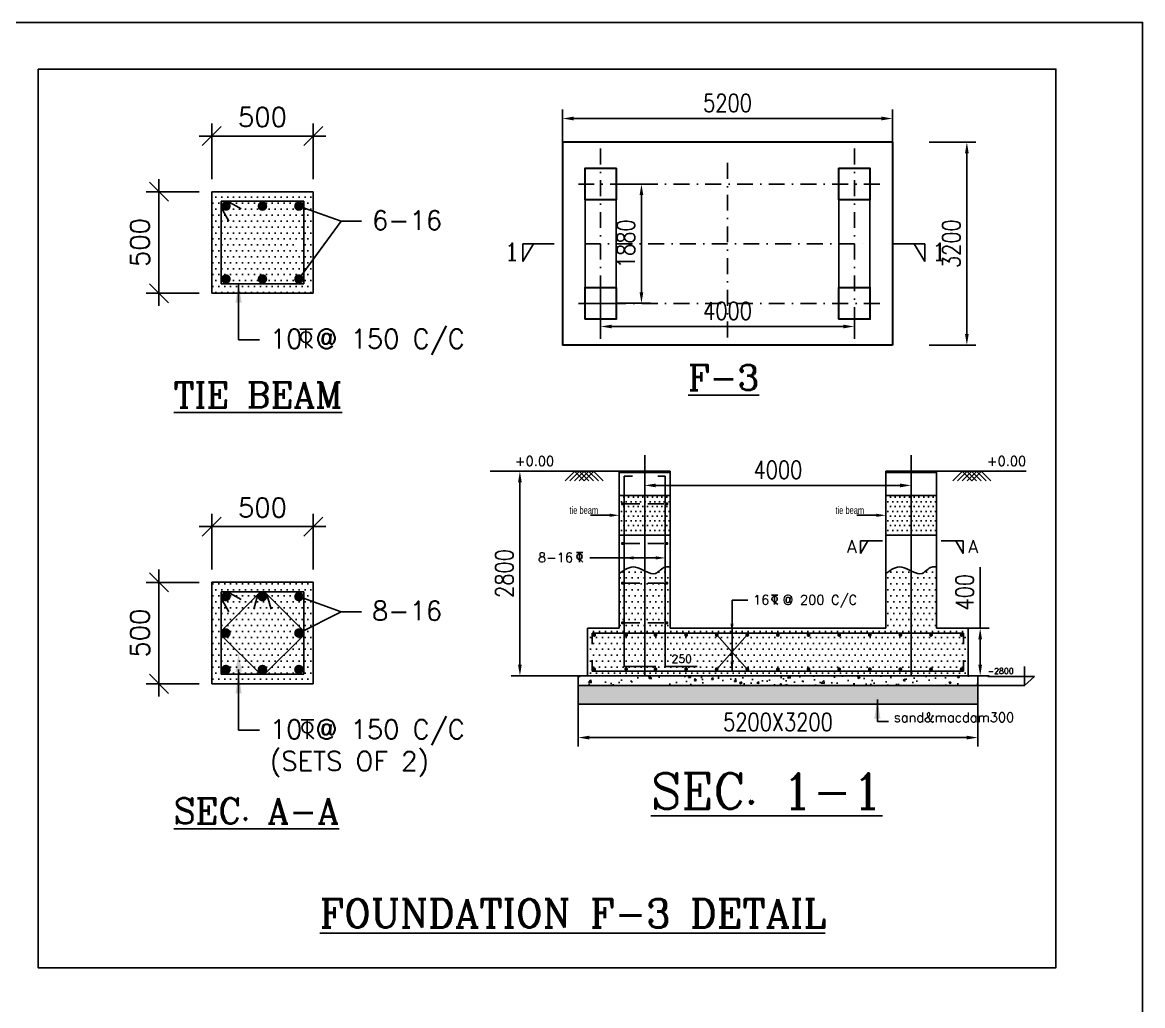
# Model space of a CAD drawing. Extents: x 669960 to 811714, y 144588 to 177507.
# Drawn here: x 731109 to 748762, y 162009 to 177507 of the extents above; entities that cross this region are included whole.
import ezdxf

# ---------------------------------------------------------------- set-up
doc = ezdxf.new("R2010")
doc.units = 0
doc.header["$LTSCALE"] = 500
doc.header["$MEASUREMENT"] = 0
doc.header["$PDMODE"] = 2
doc.linetypes.add('DASHDOT', pattern=[1, 0.5, -0.25, 0, -0.25])
doc.linetypes.add('HIDDEN', pattern=[0.375, 0.25, -0.125])
doc.layers.get('0').update_dxf_attribs({"linetype": 'CONTINUOUS'})
doc.layers.get('DEFPOINTS').update_dxf_attribs({"linetype": 'CONTINUOUS'})
for name, color, linetype in [('1', 1, 'CONTINUOUS'), ('D', 3, 'CONTINUOUS'), ('H', 5, 'HIDDEN'), ('L', 4, 'CONTINUOUS')]:
    doc.layers.add(name, color=color, linetype=linetype)
doc.styles.add('COMPLEX', font='COMPLEX.shx', dxfattribs={"height": 500})
doc.styles.add('HOLTEC', font='bgothl.ttf', dxfattribs={"width": 0.8})
doc.styles.add('SIMPLEX', font='SIMPLEX.shx', dxfattribs={"height": 300})
doc.styles.add('TH_GBDIM', font='romans.shx', dxfattribs={"width": 0.8, "bigfont": 'gbcbig.shx'})
doc.dimstyles.get("Standard").update_dxf_attribs({"dimtxt": 0.18, "dimasz": 0.18, "dimexe": 0.18, "dimexo": 0.0625, "dimgap": 0.09, "dimtad": 0, "dimtih": 1, "dimtoh": 1, "dimdec": 4, "dimzin": 0, "dimdsep": 46, "dimtxsty": 'Standard', "dimcen": 0.09, "dimadec": 0, "dimazin": 0, "dimtfac": 1, "dimtdec": 4, "dimtofl": 0, "dimtmove": 0, "dimatfit": 3, "dimfxl": 1, "dimtolj": 1, "dimtzin": 0, "dimarcsym": 0})
doc.dimstyles.new('TH_GBDIM', dxfattribs={"dimscale": 70, "dimtxt": 4, "dimasz": 2.5, "dimexe": 2, "dimexo": 0, "dimgap": 1.5, "dimtad": 1, "dimdec": 0, "dimzin": 4, "dimdsep": 46, "dimtxsty": 'TH_GBDIM', "dimcen": 2.5, "dimclrd": 130, "dimclre": 130, "dimclrt": 2, "dimadec": 0, "dimazin": 0, "dimtfac": 0.714286, "dimtdec": 0, "dimtmove": 0, "dimatfit": 3, "dimfxl": 2, "dimtzin": 0, "dimlwd": -1, "dimlwe": -1, "dimarcsym": 0})

# ---------------------------------------------------------------- blocks, each defined once
blk = doc.blocks.new('TOR3')
at = {"layer": 'D', "color": 7}
for p, q in [((98, -17), (-102, -17)), ((-4, -317), (-4, -17)), ((97, -317), (-4, -226))]:
    blk.add_line(p, q, dxfattribs=at)
blk.add_circle((-4, -141), 85, dxfattribs=at)
blk = doc.blocks.new('*D84')
at = {"color": 130, "transparency": 16777216}
for p, q in [((740916, 170685), (740916, 170069)), ((745116, 170685), (745116, 170069)), ((741091, 170209), (744941, 170209))]:
    blk.add_line(p, q, dxfattribs=at)
for points in [[(741091, 170238), (741091, 170179), (740916, 170209)], [(744941, 170238), (744941, 170179), (745116, 170209)]]:
    blk.add_solid(points, dxfattribs=at)
at = {"layer": 'DEFPOINTS', "color": 0, "transparency": 16777216}
for p in [(740916, 170685), (745116, 170685), (745116, 170209)]:
    blk.add_point(p, dxfattribs=at)
at = {"color": 2, "transparency": 16777216, "insert": (743016, 170454), "char_height": 280, "attachment_point": 5, "style": 'TH_GBDIM'}
blk.add_mtext('{\\C1;4000}', dxfattribs=at)
blk = doc.blocks.new('*D85')
at = {"color": 130, "transparency": 16777216}
for p, q in [((739866, 166762), (739866, 166094)), ((746166, 166762), (746166, 166094)), ((740041, 166234), (745991, 166234))]:
    blk.add_line(p, q, dxfattribs=at)
for points in [[(740041, 166263), (740041, 166205), (739866, 166234)], [(745991, 166263), (745991, 166205), (746166, 166234)]]:
    blk.add_solid(points, dxfattribs=at)
at = {"layer": 'DEFPOINTS', "color": 0, "transparency": 16777216}
for p in [(739866, 166762), (746166, 166762), (746166, 166234)]:
    blk.add_point(p, dxfattribs=at)
at = {"color": 2, "transparency": 16777216, "insert": (743016, 166479), "char_height": 280, "attachment_point": 5, "style": 'TH_GBDIM'}
blk.add_mtext('{\\C1;5200X3200}', dxfattribs=at)
blk = doc.blocks.new('*D86')
at = {"layer": 'D', "color": 0, "lineweight": -2, "transparency": 16777216}
for p, q in [((733942, 169409), (734242, 169709)), ((734092, 168881), (734092, 169759)), ((735542, 169409), (735842, 169709)), ((735692, 168881), (735692, 169759)), ((735892, 169559), (733892, 169559))]:
    blk.add_line(p, q, dxfattribs=at)
at = {"layer": 'DEFPOINTS', "color": 0, "transparency": 16777216}
for p in [(734092, 169559), (734092, 168681), (735692, 168681)]:
    blk.add_point(p, dxfattribs=at)
at = {"layer": 'D', "color": 0, "transparency": 16777216, "insert": (734892, 169859), "char_height": 300, "attachment_point": 5, "style": 'SIMPLEX'}
blk.add_mtext('\\A1;500', dxfattribs=at)
blk = doc.blocks.new('*D87')
at = {"layer": 'D', "color": 0, "lineweight": -2, "transparency": 16777216}
for p, q in [((733410, 168531), (733110, 168831)), ((733260, 168881), (733260, 166881)), ((733892, 168681), (733060, 168681)), ((733410, 166931), (733110, 167231)), ((733892, 167081), (733060, 167081))]:
    blk.add_line(p, q, dxfattribs=at)
at = {"layer": 'DEFPOINTS', "color": 0, "transparency": 16777216}
for p in [(734092, 168681), (733260, 167081), (734092, 167081)]:
    blk.add_point(p, dxfattribs=at)
at = {"layer": 'D', "color": 0, "transparency": 16777216, "insert": (732960, 167881), "char_height": 300, "attachment_point": 5, "rotation": 90, "style": 'SIMPLEX'}
blk.add_mtext('\\A1;500', dxfattribs=at)
blk = doc.blocks.new('*D88')
at = {"color": 130, "transparency": 16777216}
for p, q in [((740221, 172519), (740221, 172854)), ((744221, 172519), (744221, 172854)), ((740396, 172714), (744046, 172714))]:
    blk.add_line(p, q, dxfattribs=at)
for points in [[(740396, 172743), (740396, 172685), (740221, 172714)], [(744046, 172743), (744046, 172685), (744221, 172714)]]:
    blk.add_solid(points, dxfattribs=at)
at = {"layer": 'DEFPOINTS', "color": 0, "transparency": 16777216}
for p in [(744221, 172714), (740221, 172519), (744221, 172519)]:
    blk.add_point(p, dxfattribs=at)
at = {"color": 2, "transparency": 16777216, "insert": (742221, 172959), "char_height": 280, "attachment_point": 5, "style": 'TH_GBDIM'}
blk.add_mtext('{\\C1;4000}', dxfattribs=at)
blk = doc.blocks.new('*D89')
at = {"color": 130, "transparency": 16777216}
for p, q in [((739621, 175619), (739621, 176132)), ((744821, 175619), (744821, 176132)), ((739796, 175992), (744646, 175992))]:
    blk.add_line(p, q, dxfattribs=at)
for points in [[(739796, 176022), (739796, 175963), (739621, 175992)], [(744646, 176022), (744646, 175963), (744821, 175992)]]:
    blk.add_solid(points, dxfattribs=at)
at = {"layer": 'DEFPOINTS', "color": 0, "transparency": 16777216}
for p in [(744821, 175992), (739621, 175619), (744821, 175619)]:
    blk.add_point(p, dxfattribs=at)
at = {"color": 2, "transparency": 16777216, "insert": (742221, 176237), "char_height": 280, "attachment_point": 5, "style": 'TH_GBDIM'}
blk.add_mtext('{\\C1;5200}', dxfattribs=at)
blk = doc.blocks.new('*D90')
at = {"color": 130, "transparency": 16777216}
for p, q in [((745399, 175619), (746133, 175619)), ((745993, 175444), (745993, 172594)), ((745399, 172419), (746133, 172419))]:
    blk.add_line(p, q, dxfattribs=at)
for points in [[(745964, 175444), (746022, 175444), (745993, 175619)], [(745964, 172594), (746022, 172594), (745993, 172419)]]:
    blk.add_solid(points, dxfattribs=at)
at = {"layer": 'DEFPOINTS', "color": 0, "transparency": 16777216}
for p in [(745399, 175619), (745399, 172419), (745993, 172419)]:
    blk.add_point(p, dxfattribs=at)
at = {"color": 2, "transparency": 16777216, "insert": (745748, 174019), "char_height": 280, "attachment_point": 5, "rotation": 90, "style": 'TH_GBDIM'}
blk.add_mtext('{\\C1;3200}', dxfattribs=at)
blk = doc.blocks.new('*D91')
at = {"color": 130, "transparency": 16777216}
for p, q in [((740471, 174959), (741005, 174959)), ((740865, 174784), (740865, 173254)), ((740471, 173079), (741005, 173079))]:
    blk.add_line(p, q, dxfattribs=at)
for points in [[(740835, 174784), (740894, 174784), (740865, 174959)], [(740835, 173254), (740894, 173254), (740865, 173079)]]:
    blk.add_solid(points, dxfattribs=at)
at = {"layer": 'DEFPOINTS', "color": 0, "transparency": 16777216}
for p in [(740471, 174959), (740471, 173079), (740865, 173079)]:
    blk.add_point(p, dxfattribs=at)
at = {"color": 2, "transparency": 16777216, "insert": (740620, 174019), "char_height": 280, "attachment_point": 5, "rotation": 90, "style": 'TH_GBDIM'}
blk.add_mtext('{\\C1;1880}', dxfattribs=at)
blk = doc.blocks.new('*D92')
at = {"color": 130, "transparency": 16777216}
for p, q in [((739733, 170433), (738809, 170433)), ((738949, 167382), (738949, 170258)), ((739867, 167207), (738809, 167207))]:
    blk.add_line(p, q, dxfattribs=at)
for points in [[(738920, 170258), (738978, 170258), (738949, 170433)], [(738920, 167382), (738978, 167382), (738949, 167207)]]:
    blk.add_solid(points, dxfattribs=at)
at = {"layer": 'DEFPOINTS', "color": 0, "transparency": 16777216}
for p in [(738949, 170433), (739733, 170433), (739867, 167207)]:
    blk.add_point(p, dxfattribs=at)
at = {"color": 2, "transparency": 16777216, "insert": (738704, 168820), "char_height": 280, "attachment_point": 5, "rotation": 90, "style": 'TH_GBDIM'}
blk.add_mtext('{\\C1;2800}', dxfattribs=at)
blk = doc.blocks.new('*D93')
at = {"color": 130, "transparency": 16777216}
for p, q in [((746203, 167957), (746203, 168918)), ((746016, 167957), (746343, 167957)), ((746203, 167382), (746203, 167782)), ((746016, 167207), (746343, 167207))]:
    blk.add_line(p, q, dxfattribs=at)
for points in [[(746174, 167782), (746232, 167782), (746203, 167957)], [(746174, 167382), (746232, 167382), (746203, 167207)]]:
    blk.add_solid(points, dxfattribs=at)
at = {"layer": 'DEFPOINTS', "color": 0, "transparency": 16777216}
for p in [(746016, 167957), (746203, 167957), (746016, 167207)]:
    blk.add_point(p, dxfattribs=at)
at = {"color": 2, "transparency": 16777216, "insert": (745958, 168525), "char_height": 280, "attachment_point": 5, "rotation": 90, "style": 'TH_GBDIM'}
blk.add_mtext('{\\C1;400}', dxfattribs=at)
blk = doc.blocks.new('*D94')
at = {"layer": 'D', "color": 0, "lineweight": -2, "transparency": 16777216}
for p, q in [((733942, 175565), (734242, 175865)), ((734092, 175037), (734092, 175915)), ((735542, 175565), (735842, 175865)), ((735692, 175037), (735692, 175915)), ((735892, 175715), (733892, 175715))]:
    blk.add_line(p, q, dxfattribs=at)
at = {"layer": 'DEFPOINTS', "color": 0, "transparency": 16777216}
for p in [(734092, 175715), (734092, 174837), (735692, 174837)]:
    blk.add_point(p, dxfattribs=at)
at = {"layer": 'D', "color": 0, "transparency": 16777216, "insert": (734892, 176015), "char_height": 300, "attachment_point": 5, "style": 'SIMPLEX'}
blk.add_mtext('\\A1;500', dxfattribs=at)
blk = doc.blocks.new('*D95')
at = {"layer": 'D', "color": 0, "lineweight": -2, "transparency": 16777216}
for p, q in [((733410, 174687), (733110, 174987)), ((733260, 175037), (733260, 173037)), ((733892, 174837), (733060, 174837)), ((733410, 173087), (733110, 173387)), ((733892, 173237), (733060, 173237))]:
    blk.add_line(p, q, dxfattribs=at)
at = {"layer": 'DEFPOINTS', "color": 0, "transparency": 16777216}
for p in [(734092, 174837), (733260, 173237), (734092, 173237)]:
    blk.add_point(p, dxfattribs=at)
at = {"layer": 'D', "color": 0, "transparency": 16777216, "insert": (732960, 174037), "char_height": 300, "attachment_point": 5, "rotation": 90, "style": 'SIMPLEX'}
blk.add_mtext('\\A1;500', dxfattribs=at)

msp = doc.modelspace()

# ---------------------------------------------------------------- hatches: boundary and pattern name
h = msp.add_hatch()
h.set_pattern_fill('ANSI31', color=256, scale=10)
h.set_pattern_definition([(45, (740836.9073, 170417.2483), (-0.88388348, 0.88388348), [])])
h.paths.add_polyline_path([(741315.56, 170433.17), (740515.56, 170433.17), (740515.56, 170413.17), (741315.56, 170413.17)])
h.paths.add_polyline_path([(745515.56, 170433.17), (744715.56, 170433.17), (744715.56, 170413.17), (745515.56, 170413.17)])
h.paths.add_polyline_path([(727452.7, 170239.07), (726652.7, 170239.07), (726652.7, 170219.07), (727452.7, 170219.07)])
h.paths.add_polyline_path([(724017.73, 170239.07), (723217.73, 170239.07), (723217.73, 170219.07), (724017.73, 170219.07)])
h = msp.add_hatch()
h.set_pattern_fill('AR-SAND', color=256, scale=25)
h.set_pattern_definition([(37.5, (593899.844, 121702.165), (-1.574834, 48.170594), [0, -38, 0, -42.5, 0, -40.625]), (7.5, (593899.844, 121702.165), (44.244418, 70.553652), [0, -20.5, 0, -34.25, 0, -13.125]), (327.5, (593869.094, 121702.165), (77.853547, 0.141476), [0, -12.5, 0, -45, 0, -58.75]), (317.5, (593869.094, 121702.165), (75.153165, 21.94189), [0, -6.25, 0, -29.5, 0, -33.75])])
h.paths.add_polyline_path([(746165.56, 167056.59), (739866.5, 167056.59), (739866.5, 166761.81), (746165.56, 166761.81)])
at = {"layer": 'D'}
h = msp.add_hatch(dxfattribs=at)
h.set_pattern_fill('DOTS', color=256, scale=1500, style=0)
h.paths.add_polyline_path([(735541.57, 174006.12), (735541.57, 174067.81), (735536.87, 174072.51), (735500.03, 174053.89, -0.11757177), (735504.07, 174036.97, -1), (735429.07, 174036.97, -0.78959424), (735500.03, 174053.89), (735536.87, 174072.51), (734922.41, 174686.97), (734860.72, 174686.97), (734241.57, 174067.81), (734241.57, 174006.12), (734860.72, 173386.97), (734922.41, 173386.97)], flags=17)
h.paths.add_polyline_path([(735536.87, 174072.51), (735541.57, 174074.89), (735541.57, 174585.12), (735501.87, 174599.33, -0.84135343), (735429.07, 174611.97, -1), (735504.07, 174611.97, -0.08615759), (735501.87, 174599.33), (735541.57, 174585.12), (735541.57, 174686.97), (734922.41, 174686.97)], flags=17)
h.paths.add_polyline_path([(734860.72, 174686.97), (734241.57, 174686.97), (734241.57, 174067.81)], flags=17)
h.paths.add_polyline_path([(734241.57, 174006.12), (734241.57, 173386.97), (734860.72, 173386.97)], flags=16)
h.paths.add_polyline_path([(735541.57, 173386.97), (735541.57, 174006.12), (734922.41, 173386.97)], flags=17)
h.paths.add_polyline_path([(735691.57, 174150.73), (735541.57, 174074.89), (735541.57, 173386.97), (734515.75, 173386.97), (734515.75, 173236.97), (735691.57, 173236.97)])
h.paths.add_polyline_path([(735691.57, 174531.42), (735541.57, 174585.12), (735541.57, 174074.89), (735691.57, 174150.73)], flags=16)
h.paths.add_polyline_path([(735691.57, 174836.97), (734091.57, 174836.97), (734091.57, 173236.97), (734515.75, 173236.97), (734515.75, 173386.97), (734241.57, 173386.97), (734241.57, 174686.97), (735541.57, 174686.97), (735541.57, 174585.12), (735691.57, 174531.42)])
h = msp.add_hatch(dxfattribs=at)
h.set_pattern_fill('DOTS', color=256, scale=1200, style=0)
h.paths.add_polyline_path([(740915.56, 170050.66), (740515.56, 170050.66), (740515.56, 169425.01), (740915.56, 169425.01)])
h.paths.add_polyline_path([(741315.56, 170050.66), (740915.56, 170050.66), (740915.56, 169425.01), (741315.56, 169425.01)])
h = msp.add_hatch(dxfattribs=at)
h.set_pattern_fill('DOTS', color=256, scale=1200, style=0)
h.paths.add_polyline_path([(745115.56, 170050.66), (744715.56, 170050.66), (744715.56, 169425.01), (745115.56, 169425.01)])
h.paths.add_polyline_path([(745515.56, 170050.66), (745115.56, 170050.66), (745115.56, 169425.01), (745515.56, 169425.01)])
h = msp.add_hatch(dxfattribs=at)
h.set_pattern_fill('DOTS', color=256, scale=1500, style=0)
edge = h.paths.add_edge_path()
edge.add_line((742291.81, 167581.59), (742523.07, 167840.41))
edge.add_arc((742533.06, 167851.59), 15, 180, 228.218622, ccw=False)
edge.add_arc((742533.06, 167851.59), 15, 0, 180, ccw=False)
edge.add_arc((742533.06, 167851.59), 15, -131.781378, 0, ccw=False)
edge.add_line((742523.07, 167840.41), (742291.81, 167581.59))
edge.add_line((742291.81, 167581.59), (742523.07, 167322.78))
edge.add_arc((742533.06, 167311.59), 15, 0, 131.781378, ccw=False)
edge.add_arc((742533.06, 167311.59), 15, -180, 0, ccw=False)
edge.add_arc((742533.06, 167311.59), 15, 131.781378, 180, ccw=False)
edge.add_line((742523.07, 167322.78), (742291.81, 167581.59))
edge.add_line((742291.81, 167581.59), (742060.56, 167322.78))
edge.add_arc((742050.56, 167311.59), 15, 0, 48.218622, ccw=False)
edge.add_arc((742050.56, 167311.59), 15, -180, 0, ccw=False)
edge.add_arc((742050.56, 167311.59), 15, 48.218622, 180, ccw=False)
edge.add_line((742060.56, 167322.78), (742291.81, 167581.59))
edge.add_line((742291.81, 167581.59), (742060.56, 167840.41))
edge.add_arc((742050.56, 167851.59), 15, 180, 311.781378, ccw=False)
edge.add_arc((742050.56, 167851.59), 15, 0, 180, ccw=False)
edge.add_arc((742050.56, 167851.59), 15, -48.218622, 0, ccw=False)
edge.add_line((742060.56, 167840.41), (742291.81, 167581.59))
edge.add_line((742291.81, 167581.59), (742291.81, 167881.59))
edge.add_line((742291.81, 167881.59), (740590.56, 167881.59))
edge.add_line((740590.56, 167881.59), (740590.56, 168871.86))
edge.add_spline(control_points=[(740590.56, 168871.86), (740565.45, 168856.74), (740540.51, 168839.69), (740515.56, 168822.64)], knot_values=[0, 0, 0, 0, 82.42104586, 82.42104586, 82.42104586, 82.42104586], degree=3, periodic=0)
edge.add_line((740515.56, 168822.64), (740515.56, 167956.59))
edge.add_line((740515.56, 167956.59), (740015.56, 167956.59))
edge.add_line((740015.56, 167956.59), (740015.56, 167206.59))
edge.add_line((740015.56, 167206.59), (746015.56, 167206.59))
edge.add_line((746015.56, 167206.59), (746015.56, 167956.59))
edge.add_line((746015.56, 167956.59), (745515.56, 167956.59))
edge.add_line((745515.56, 167956.59), (745515.56, 168922.16))
edge.add_spline(control_points=[(745515.56, 168922.16), (745489.78, 168925.08), (745401.59, 168935.1), (745257.38, 168720.76), (744980.75, 169003.92), (744797.14, 168878.41), (744715.56, 168822.64)], knot_values=[0, 0, 0, 0, 75.13802335, 257.03629948, 594.14946418, 863.70498895, 863.70498895, 863.70498895, 863.70498895], degree=3, periodic=0)
edge.add_line((744715.56, 168822.64), (744715.56, 167956.59))
edge.add_line((744715.56, 167956.59), (742291.81, 167956.59))
edge.add_line((742291.81, 167956.59), (742291.81, 167581.59))
h.paths.add_polyline_path([(740590.56, 168042.61), (740590.56, 167881.59), (741240.56, 167881.59), (741240.56, 168042.61)], flags=17)
h.paths.add_polyline_path([(741240.56, 168042.61), (741240.56, 168668.02), (740590.56, 168668.02), (740590.56, 168042.61)], flags=17)
edge = h.paths.add_edge_path(flags=17)
edge.add_spline(control_points=[(741240.56, 168922.19), (741240.52, 168922.18), (741183.39, 168908.04), (741094.08, 168775.31), (740976.64, 168830.25), (740915.56, 168861.73)], knot_values=[420.76276135, 420.76276135, 420.76276135, 420.76276135, 420.90936586, 602.80764199, 788.71357011, 788.71357011, 788.71357011, 788.71357011], degree=3, periodic=0)
edge.add_line((740915.56, 168861.73), (740915.56, 168668.02))
edge.add_line((740915.56, 168668.02), (741240.56, 168668.02))
edge.add_line((741240.56, 168668.02), (741240.56, 168922.19))
edge = h.paths.add_edge_path(flags=16)
edge.add_line((741240.56, 167881.59), (742291.81, 167881.59))
edge.add_line((742291.81, 167881.59), (742291.81, 167956.59))
edge.add_line((742291.81, 167956.59), (741315.56, 167956.59))
edge.add_line((741315.56, 167956.59), (741315.56, 168922.16))
edge.add_spline(control_points=[(741315.56, 168922.16), (741289.83, 168925.08), (741264.1, 168928), (741240.56, 168922.19)], knot_values=[788.71357011, 788.71357011, 788.71357011, 788.71357011, 863.70498895, 863.70498895, 863.70498895, 863.70498895], degree=3, periodic=0)
edge.add_line((741240.56, 168922.19), (741240.56, 167881.59))
edge = h.paths.add_edge_path()
edge.add_line((740915.56, 168668.02), (740915.56, 168861.73))
edge.add_spline(control_points=[(740915.56, 168861.73), (740865.88, 168887.34), (740752.19, 168950.16), (740647.57, 168906.18), (740590.56, 168871.86)], knot_values=[82.42104586, 82.42104586, 82.42104586, 82.42104586, 233.62828244, 420.76276135, 420.76276135, 420.76276135, 420.76276135], degree=3, periodic=0)
edge.add_line((740590.56, 168871.86), (740590.56, 168668.02))
edge.add_line((740590.56, 168668.02), (740915.56, 168668.02))
h = msp.add_hatch(dxfattribs=at)
h.set_pattern_fill('DOTS', color=256, scale=1500, style=0)
h.paths.add_polyline_path([(735541.57, 167850.37), (735541.57, 167912.06), (735536.87, 167916.76), (735500.03, 167898.13, -0.11757177), (735504.07, 167881.21, -1), (735429.07, 167881.21, -0.78959424), (735500.03, 167898.13), (735536.87, 167916.76), (734922.41, 168531.21), (734860.72, 168531.21), (734241.57, 167912.06), (734241.57, 167850.37), (734860.72, 167231.21), (734922.41, 167231.21)], flags=17)
h.paths.add_polyline_path([(735536.87, 167916.76), (735541.57, 167919.13), (735541.57, 168429.36), (735501.87, 168443.57, -0.84135343), (735429.07, 168456.21, -1), (735504.07, 168456.21, -0.08615759), (735501.87, 168443.57), (735541.57, 168429.36), (735541.57, 168531.21), (734922.41, 168531.21)], flags=17)
h.paths.add_polyline_path([(734860.72, 168531.21), (734241.57, 168531.21), (734241.57, 167912.06)], flags=17)
h.paths.add_polyline_path([(734241.57, 167850.37), (734241.57, 167231.21), (734860.72, 167231.21)], flags=16)
h.paths.add_polyline_path([(735541.57, 167231.21), (735541.57, 167850.37), (734922.41, 167231.21)], flags=17)
h.paths.add_polyline_path([(735691.57, 167994.98), (735541.57, 167919.13), (735541.57, 167231.21), (734515.75, 167231.21), (734515.75, 167081.21), (735691.57, 167081.21)])
h.paths.add_polyline_path([(735691.57, 168375.66), (735541.57, 168429.36), (735541.57, 167919.13), (735691.57, 167994.98)], flags=16)
h.paths.add_polyline_path([(735691.57, 168681.21), (734091.57, 168681.21), (734091.57, 167081.21), (734515.75, 167081.21), (734515.75, 167231.21), (734241.57, 167231.21), (734241.57, 168531.21), (735541.57, 168531.21), (735541.57, 168429.36), (735691.57, 168375.66)])
h = msp.add_hatch(dxfattribs=at)
h.set_pattern_fill('AR-CONC', color=256, scale=25, style=0)
h.set_pattern_definition([(50, (679910.05, 147789), (358.6301, -31.3761), [37.5, -412.5]), (355, (679910.05, 147789), (-69.3757, 376.096), [30, -330]), (100.4514, (679939.94, 147786.4), (289.2547, 344.7198), [31.87, -350.571]), (46.1842, (679910.05, 147889), (533.6205, -82.7595), [56.25, -618.75]), (96.6356, (679954.5, 147882.1), (467.3314, 487.059), [47.805, -525.8565]), (351.1842, (679910.05, 147889), (467.331, 487.0593), [45, -495]), (21, (679960.05, 147864), (298.4535, -201.3094), [37.5, -412.5]), (326, (679960.05, 147864), (121.6577, 362.575), [30, -330]), (71.4514, (679984.93, 147847.22), (420.1113, 161.2652), [31.87, -350.571]), (37.5, (679910.05, 147789), (6.07993, 166.44693), [0, -326, 0, -335, 0, -331.25]), (7.5, (679910.05, 147789), (131.53477, 197.20586), [0, -191, 0, -318.5, 0, -126.25]), (327.5, (679798.55, 147789), (266.91122, -11.27744), [0, -125, 0, -390, 0, -517.5]), (317.5, (679748.55, 147789), (291.5931, 50.0525), [0, -162.5, 0, -259, 0, -367.5])])
h.paths.add_polyline_path([(746165.56, 167206.59), (739865.56, 167206.59), (739865.56, 167056.59), (746165.56, 167056.59)])

# ---------------------------------------------------------------- linework, layer by layer
at = {"color": 1, "lineweight": 30}
for p, q in [((739621.45, 175618.68), (739621.45, 172418.68)), ((744821.45, 175618.68), (739621.45, 175618.68)), ((744821.45, 175618.68), (744821.45, 172418.68)), ((744821.45, 172418.68), (739621.45, 172418.68))]:
    msp.add_line(p, q, dxfattribs=at)
at = {"linetype": 'DASHDOT'}
for p, q in [((740221.45, 175518.68), (740221.45, 172518.68)), ((744221.45, 175518.68), (744221.45, 172518.68)), ((742221.45, 175291.4), (742221.45, 172518.68)), ((744621.45, 174958.68), (739821.45, 174958.68)), ((739971.45, 174018.68), (744471.45, 174018.68)), ((744621.45, 173078.68), (739821.45, 173078.68))]:
    msp.add_line(p, q, dxfattribs=at)
for p, q in [((734091.57, 174836.97), (734091.57, 173236.97)), ((734091.57, 174836.97), (735691.57, 174836.97)), ((735691.57, 174836.97), (735691.57, 173236.97)), ((734091.57, 173236.97), (735691.57, 173236.97)), ((740221.45, 173328.68), (740221.45, 172828.68)), ((739971.45, 173078.68), (740471.45, 173078.68)), ((738479.11, 170433.17), (741315.56, 170433.17)), ((739660.36, 170280.49), (739813.04, 170433.17)), ((739735.36, 170280.49), (739888.04, 170433.17)), ((739960.36, 170280.49), (739807.67, 170433.17)), ((739810.36, 170280.49), (739963.04, 170433.17)), ((740035.36, 170280.49), (739882.67, 170433.17)), ((739885.36, 170280.49), (740038.04, 170433.17)), ((740110.36, 170280.49), (739957.67, 170433.17)), ((739960.36, 170280.49), (740113.04, 170433.17)), ((740185.36, 170280.49), (740032.67, 170433.17)), ((740260.36, 170280.49), (740107.67, 170433.17)), ((740515.56, 170356.59), (740515.56, 170433.17)), ((740515.56, 170433.17), (741315.56, 170433.17)), ((740515.56, 170413.17), (741315.56, 170413.17)), ((741315.56, 170433.17), (741315.56, 170356.59)), ((744715.56, 170356.59), (744715.56, 170433.17)), ((744715.56, 170433.17), (745515.56, 170433.17)), ((744715.56, 170413.17), (745515.56, 170413.17)), ((745515.56, 170433.17), (746927.87, 170433.17)), ((745515.56, 170433.17), (745515.56, 170356.59)), ((745770.77, 170280.49), (745923.45, 170433.17)), ((745845.77, 170280.49), (745998.45, 170433.17)), ((746070.77, 170280.49), (745918.09, 170433.17)), ((745920.77, 170280.49), (746073.45, 170433.17)), ((746145.77, 170280.49), (745993.09, 170433.17)), ((745995.77, 170280.49), (746148.45, 170433.17)), ((746220.77, 170280.49), (746068.09, 170433.17)), ((746070.77, 170280.49), (746223.45, 170433.17)), ((746295.77, 170280.49), (746143.09, 170433.17)), ((746370.77, 170280.49), (746218.09, 170433.17)), ((740515.56, 170356.59), (740515.56, 167956.59)), ((740915.56, 167206.59), (740915.56, 170356.59)), ((741315.56, 170356.59), (741315.56, 167956.59)), ((744715.56, 170356.59), (744715.56, 167956.59)), ((745115.56, 169594.76), (745115.56, 170356.59)), ((745115.56, 170356.59), (745115.56, 167206.59)), ((745515.56, 170356.59), (745515.56, 167956.59)), ((734091.57, 168681.21), (734091.57, 167081.21)), ((734091.57, 168681.21), (735691.57, 168681.21)), ((735691.57, 168681.21), (735691.57, 167081.21)), ((740515.56, 167956.59), (740015.56, 167956.59)), ((740015.56, 167956.59), (740015.56, 167206.59)), ((744715.56, 167956.59), (741315.56, 167956.59)), ((746015.56, 167956.59), (745515.56, 167956.59)), ((746015.56, 167956.59), (746015.56, 167206.59)), ((739865.56, 167206.59), (746165.56, 167206.59)), ((739865.56, 167206.59), (739865.56, 167056.59)), ((746165.56, 167206.59), (746165.56, 167056.59)), ((734091.57, 167081.21), (735691.57, 167081.21)), ((739865.56, 167056.59), (746165.56, 167056.59)), ((746165.56, 167056.59), (746908.49, 167056.59))]:
    msp.add_line(p, q)
at = {"color": 3}
for p, q in [((739976.45, 174713.68), (739976.45, 173323.68)), ((740466.45, 174713.68), (740466.45, 173323.68)), ((743976.45, 174713.68), (743976.45, 173323.68)), ((744466.45, 174713.68), (744466.45, 173323.68))]:
    msp.add_line(p, q, dxfattribs=at)
at = {"color": 1}
msp.add_lwpolyline([(693111.77, 177507.35), (748762.46, 177507.35), (748762.46, 144588.05), (693111.77, 144588.05)], close=True, dxfattribs=at)
for points in [[(731356.27, 176771.09), (747395.33, 176771.09), (747395.33, 162605.24), (731356.27, 162605.24)], [(739971.45, 174708.68), (740471.45, 174708.68), (740471.45, 175208.68), (739971.45, 175208.68)], [(739976.45, 174713.68), (740466.45, 174713.68), (740466.45, 175203.68), (739976.45, 175203.68)], [(743971.45, 174708.68), (744471.45, 174708.68), (744471.45, 175208.68), (743971.45, 175208.68)], [(743976.45, 174713.68), (744466.45, 174713.68), (744466.45, 175203.68), (743976.45, 175203.68)], [(739971.45, 172828.68), (740471.45, 172828.68), (740471.45, 173328.68), (739971.45, 173328.68)], [(739976.45, 172833.68), (740466.45, 172833.68), (740466.45, 173323.68), (739976.45, 173323.68)], [(743971.45, 172828.68), (744471.45, 172828.68), (744471.45, 173328.68), (743971.45, 173328.68)], [(743976.45, 172833.68), (744466.45, 172833.68), (744466.45, 173323.68), (743976.45, 173323.68)], [(740515.56, 170050.66), (741315.56, 170050.66), (741315.56, 169425.01), (740515.56, 169425.01)], [(744715.56, 170050.66), (745515.56, 170050.66), (745515.56, 169425.01), (744715.56, 169425.01)], [(739866.5, 167056.59), (746165.56, 167056.59), (746165.56, 166761.81), (739866.5, 166761.81)]]:
    msp.add_lwpolyline(points, close=True)
for points in [[(740515.56, 168822.64), (740597.14, 168878.41), (740780.75, 169003.92), (741057.38, 168720.76), (741201.59, 168935.1), (741289.78, 168925.08), (741315.56, 168922.16)], [(744715.56, 168822.64), (744797.14, 168878.41), (744980.75, 169003.92), (745257.38, 168720.76), (745401.59, 168935.1), (745489.78, 168925.08), (745515.56, 168922.16)]]:
    msp.add_open_spline(points, degree=3, knots=[0, 0, 0, 0, 269.55552477, 606.66868948, 788.56696561, 863.70498895, 863.70498895, 863.70498895, 863.70498895])
at = {"layer": '1'}
for p, q in [((734241.57, 174686.97), (734241.57, 173386.97)), ((734241.57, 174686.97), (735541.57, 174686.97)), ((734341.57, 174686.81), (734555.04, 174566.67)), ((735541.57, 174686.97), (735541.57, 173386.97)), ((734241.73, 174586.97), (734361.86, 174373.49)), ((739488.45, 174018.68), (738997.79, 174018.68)), ((738997.79, 173736), (739164.04, 174018.68)), ((738997.79, 174018.68), (738997.79, 173736)), ((744840.41, 174018.68), (745331.08, 174018.68)), ((745331.08, 173736), (745164.82, 174018.68)), ((745331.08, 174018.68), (745331.08, 173736)), ((734241.57, 173386.97), (735541.57, 173386.97)), ((740590.56, 170356.59), (740590.56, 167356.59)), ((740590.56, 170356.59), (740722.82, 170356.59)), ((741240.56, 170356.59), (741122.43, 170356.59)), ((741240.56, 170356.59), (741240.56, 167356.59)), ((744664.67, 169335.05), (744314.2, 169335.05)), ((744314.2, 169133.13), (744432.95, 169335.05)), ((744314.2, 169335.05), (744314.2, 169133.13)), ((745585.75, 169335.05), (745936.23, 169335.05)), ((745936.23, 169133.13), (745817.47, 169335.05)), ((745936.23, 169335.05), (745936.23, 169133.13)), ((734241.57, 168531.21), (734241.57, 167231.21)), ((734241.57, 168531.21), (735541.57, 168531.21)), ((734860.72, 168531.21), (734241.57, 167912.06)), ((734241.73, 168431.21), (734361.86, 168217.74)), ((734341.57, 168531.06), (734555.04, 168410.92)), ((734820.97, 168491.46), (734754.97, 168255.56)), ((734922.41, 168531.21), (735541.57, 167912.06)), ((734962.17, 168491.46), (735028.17, 168255.56)), ((735541.57, 168531.21), (735541.57, 167231.21)), ((734860.72, 167231.21), (734241.57, 167850.37)), ((734922.41, 167231.21), (735541.57, 167850.37)), ((745940.56, 167881.59), (740090.56, 167881.59)), ((740090.56, 167881.59), (740090.56, 167706.59)), ((745940.56, 167881.59), (745940.56, 167706.59)), ((740090.56, 167456.59), (740090.56, 167281.59)), ((740590.56, 167356.59), (741090.56, 167356.59)), ((741240.56, 167356.59), (741740.56, 167356.59)), ((745940.56, 167456.59), (745940.56, 167281.59)), ((734241.57, 167231.21), (735541.57, 167231.21)), ((740090.56, 167281.59), (745940.56, 167281.59)), ((747059.19, 167194.34), (746322.15, 167194.34)), ((746898.96, 167354.5), (746898.96, 167056.59)), ((746898.96, 167056.59), (747059.19, 167194.34))]:
    msp.add_line(p, q, dxfattribs=at)
for points, const_width in [([(734279.07, 174611.97, -1), (734354.07, 174611.97, -1)], 75), ([(734854.07, 174611.97, -1), (734929.07, 174611.97, -1)], 75), ([(735504.07, 174611.97, 1), (735429.07, 174611.97, 1)], 75), ([(734279.07, 173461.97, 1), (734354.07, 173461.97, 1)], 75), ([(734854.07, 173461.97, 1), (734929.07, 173461.97, 1)], 75), ([(735504.07, 173461.97, -1), (735429.07, 173461.97, -1)], 75), ([(740553.06, 169918.79, 1), (740578.06, 169918.79, 1)], 25), ([(741278.06, 169918.79, -1), (741253.06, 169918.79, -1)], 25), ([(740553.06, 169293.38, 1), (740578.06, 169293.38, 1)], 25), ([(741278.06, 169293.38, -1), (741253.06, 169293.38, -1)], 25), ([(740553.06, 168667.97, 1), (740578.06, 168667.97, 1)], 25), ([(741278.06, 168667.97, -1), (741253.06, 168667.97, -1)], 25), ([(734279.07, 168456.21, -1), (734354.07, 168456.21, -1)], 75), ([(734854.07, 168456.21, -1), (734929.07, 168456.21, -1)], 75), ([(735504.07, 168456.21, 1), (735429.07, 168456.21, 1)], 75), ([(740553.06, 168042.56, 1), (740578.06, 168042.56, 1)], 25), ([(741278.06, 168042.56, -1), (741253.06, 168042.56, -1)], 25), ([(734279.07, 167881.21, 1), (734354.07, 167881.21, 1)], 75), ([(735504.07, 167881.21, -1), (735429.07, 167881.21, -1)], 75), ([(740105.56, 167851.59, -1), (740135.56, 167851.59, -1)], 30), ([(740639.11, 167851.59, 1), (740609.11, 167851.59, 1)], 30), ([(741100.56, 167851.59, 1), (741070.56, 167851.59, 1)], 30), ([(741583.06, 167851.59, 1), (741553.06, 167851.59, 1)], 30), ([(742065.56, 167851.59, 1), (742035.56, 167851.59, 1)], 30), ([(742548.06, 167851.59, 1), (742518.06, 167851.59, 1)], 30), ([(743030.56, 167851.59, 1), (743000.56, 167851.59, 1)], 30), ([(743513.06, 167851.59, 1), (743483.06, 167851.59, 1)], 30), ([(743995.56, 167851.59, 1), (743965.56, 167851.59, 1)], 30), ([(744478.06, 167851.59, 1), (744448.06, 167851.59, 1)], 30), ([(744960.56, 167851.59, 1), (744930.56, 167851.59, 1)], 30), ([(745443.06, 167851.59, 1), (745413.06, 167851.59, 1)], 30), ([(745925.56, 167851.59, 1), (745895.56, 167851.59, 1)], 30), ([(734279.07, 167306.21, 1), (734354.07, 167306.21, 1)], 75), ([(734854.07, 167306.21, 1), (734929.07, 167306.21, 1)], 75), ([(735504.07, 167306.21, -1), (735429.07, 167306.21, -1)], 75), ([(740105.56, 167311.59, 1), (740135.56, 167311.59, 1)], 30), ([(740639.11, 167311.59, -1), (740609.11, 167311.59, -1)], 30), ([(741100.56, 167311.59, -1), (741070.56, 167311.59, -1)], 30), ([(741583.06, 167311.59, -1), (741553.06, 167311.59, -1)], 30), ([(742065.56, 167311.59, -1), (742035.56, 167311.59, -1)], 30), ([(742548.06, 167311.59, -1), (742518.06, 167311.59, -1)], 30), ([(743030.56, 167311.59, -1), (743000.56, 167311.59, -1)], 30), ([(743513.06, 167311.59, -1), (743483.06, 167311.59, -1)], 30), ([(743995.56, 167311.59, -1), (743965.56, 167311.59, -1)], 30), ([(744478.06, 167311.59, -1), (744448.06, 167311.59, -1)], 30), ([(744960.56, 167311.59, -1), (744930.56, 167311.59, -1)], 30), ([(745443.06, 167311.59, -1), (745413.06, 167311.59, -1)], 30), ([(745925.56, 167311.59, -1), (745895.56, 167311.59, -1)], 30)]:
    msp.add_lwpolyline(points, format="xyb", close=True, dxfattribs=dict(at, const_width=const_width))
at = {"layer": 'D'}
for p, q in [((736132.37, 174373.61), (735466.57, 174611.97)), ((735488.69, 173492.25), (736132.37, 174373.61)), ((736132.37, 174373.61), (736455.07, 174373.61)), ((734515.75, 173386.97), (734515.75, 172505.01)), ((734515.75, 172505.01), (734843.97, 172505.01)), ((740915.56, 169918.84), (740915.56, 167206.59)), ((740365.56, 169737.84), (740059.42, 169737.84)), ((744565.56, 169737.84), (744259.42, 169737.84)), ((741090.56, 169066.04), (740050.14, 169066.04)), ((736132.37, 168217.86), (735466.57, 168456.21)), ((742291.81, 168397.36), (742542.64, 168397.36)), ((742291.81, 167281.59), (742291.81, 168397.36)), ((735466.57, 167881.21), (736132.37, 168217.86)), ((736132.37, 168217.86), (736455.07, 168217.86)), ((742050.56, 167851.59), (742533.06, 167311.59)), ((742050.56, 167311.59), (742533.06, 167851.59)), ((734515.75, 167308.99), (734515.75, 166349.26)), ((734515.75, 166349.26), (734843.97, 166349.26))]:
    msp.add_line(p, q, dxfattribs=at)
for points in [[(734465.75, 173086.97), (734565.75, 173086.97), (734515.75, 173386.97)], [(740365.56, 169762.84), (740365.56, 169712.84), (740515.56, 169737.84)], [(744565.56, 169762.84), (744565.56, 169712.84), (744715.56, 169737.84)], [(740740.56, 169091.04), (740740.56, 169041.04), (740590.56, 169066.04)], [(741090.56, 169091.04), (741090.56, 169041.04), (741240.56, 169066.04)], [(742316.81, 168031.59), (742266.81, 168031.59), (742291.81, 167881.59)], [(734465.75, 167271.49), (734565.75, 167271.49), (734515.75, 167571.49)], [(742316.81, 167431.59), (742266.81, 167431.59), (742291.81, 167281.59)], [(734465.75, 166931.21), (734565.75, 166931.21), (734515.75, 167231.21)]]:
    msp.add_solid(points, dxfattribs=at)
at = {"layer": 'H', "ltscale": 2}
for p, q in [((740590.56, 169918.84), (741240.56, 169918.84)), ((740590.56, 169293.43), (741240.56, 169293.43)), ((740590.56, 168668.02), (741240.56, 168668.02)), ((740590.56, 168042.61), (741240.56, 168042.61))]:
    msp.add_line(p, q, dxfattribs=at)

# ---------------------------------------------------------------- block references
at = {"layer": 'D'}
for p in [(735581.97, 172687.71), (735602.85, 166531.96)]:
    msp.add_blockref('TOR3', p, dxfattribs=at)
at = {"layer": 'D', "xscale": 0.5, "yscale": 0.5, "zscale": 0.5}
for p in [(739890.49, 169157.39), (742965.34, 168488.71)]:
    msp.add_blockref('TOR3', p, dxfattribs=at)

# ---------------------------------------------------------------- texts
at = {"style": 'COMPLEX'}
msp.add_text('%%UFOUNDATION F-3 DETAIL', height=448, dxfattribs=at).set_placement((735794.39, 163238.15))
at = {"layer": '1', "style": 'HOLTEC', "width": 0.607352}
for p in [(739729.86, 169759.58), (743922.27, 169758.85)]:
    msp.add_text('tie beam', height=116.052, dxfattribs=at).set_placement(p)
at = {"layer": 'D', "style": 'SIMPLEX'}
for s, height, p in [('6-16', 300, (736618.67, 174237.81)), ('10 @ 150 C/C', 300, (735007.77, 172369.21)), ('+0.00', 150, (738871.66, 170518.17)), ('+0.00', 150, (746310.42, 170518.17)), ('8-16', 150, (739234.94, 168998.14)), ('16  @ 200 C/C', 150, (742624.54, 168329.46)), ('8-16', 300, (736618.67, 168082.06)), ('250', 125, (741339.24, 167413.39)), ('-2800', 90, (746322.15, 167239.34)), ('10 @ 150 C/C', 300, (735007.77, 166213.46)), ('sand&macdam300', 150, (744842.88, 166478.06)), ('(SETS OF 2)', 300, (735007.77, 165713.46))]:
    msp.add_text(s, height=height, dxfattribs=at).set_placement(p)
at = {"layer": 'L', "color": 4, "style": 'COMPLEX'}
for s, height, p in [('1', 280, (738702.91, 173752.55)), ('1', 280, (745439.28, 173752.55)), ('%%UF-3', 395.136, (741600.31, 171712.59)), ('%%UTIE BEAM', 400, (733493.16, 171437.9)), ('A', 200, (744103.57, 169144.96)), ('A', 200, (746013.52, 169144.96)), ('%%USEC. 1-1', 560, (741014.53, 165110.84)), ('%%USEC. A-A', 400, (733493.16, 164877.05))]:
    msp.add_text(s, height=height, dxfattribs=at).set_placement(p)

# ---------------------------------------------------------------- dimensions: what is measured, and where the dimension line sits
for base, p1, p2, text, picture, middle in [((744821.45, 175992.35), (739621.45, 175618.68), (744821.45, 175618.68), '{\\C1;<>}', '*D89', (742221.45, 176237.35)), ((744221.45, 172713.7), (740221.45, 172518.68), (744221.45, 172518.68), '{\\C1;<>}', '*D88', (742221.45, 172958.7)), ((745115.56, 170208.51), (740915.56, 170685.44), (745115.56, 170685.44), '{\\C1;4000}', '*D84', (743015.56, 170453.51)), ((746165.56, 166234.14), (739866.5, 166761.81), (746165.56, 166761.81), '{\\C1;5200X3200}', '*D85', (743016.03, 166479.14))]:
    dim = msp.add_linear_dim(base=base, p1=p1, p2=p2, text=text, dimstyle='TH_GBDIM')
    dim.commit()
    dim.dimension.update_dxf_attribs({"geometry": picture, "text_midpoint": middle})
for base, p1, p2, text, picture, middle in [((745993.28, 172418.68), (745398.51, 175618.68), (745398.51, 172418.68), '{\\C1;<>}', '*D90', (745748.28, 174018.68)), ((740864.64, 173078.68), (740471.45, 174958.68), (740471.45, 173078.68), '{\\C1;<>}', '*D91', (740619.64, 174018.68)), ((738949.06, 170433.17), (739866.56, 167206.59), (739732.69, 170433.17), '{\\C1;2800}', '*D92', (738704.06, 168819.88)), ((746203.26, 167956.59), (746015.56, 167206.59), (746015.56, 167956.59), '{\\C1;400}', '*D93', (745958.26, 168524.59))]:
    dim = msp.add_linear_dim(base=base, p1=p1, p2=p2, angle=90, text=text, dimstyle='TH_GBDIM')
    dim.commit()
    dim.dimension.update_dxf_attribs({"geometry": picture, "text_midpoint": middle})
at = {"layer": 'D'}
for base, p1, p2, picture, middle in [((734091.57, 175714.91), (735691.57, 174836.97), (734091.57, 174836.97), '*D94', (734891.57, 176014.91)), ((734091.57, 169559.16), (735691.57, 168681.21), (734091.57, 168681.21), '*D86', (734891.57, 169859.16))]:
    dim = msp.add_linear_dim(base=base, p1=p1, p2=p2, text='500', dimstyle='Standard', override={"dimtxt": 300, "dimasz": 300, "dimexe": 200, "dimexo": 200, "dimgap": 150, "dimtad": 1, "dimtih": 0, "dimtoh": 0, "dimdec": 1, "dimtxsty": 'SIMPLEX', "dimtsz": 150, "dimcen": 50, "dimdle": 200, "dimtdec": 1, "dimtofl": 1}, dxfattribs=at)
    dim.commit()
    dim.dimension.update_dxf_attribs({"geometry": picture, "text_midpoint": middle})
for base, p1, p2, picture, middle in [((733260.47, 173236.97), (734091.57, 174836.97), (734091.57, 173236.97), '*D95', (732960.47, 174036.97)), ((733260.47, 167081.21), (734091.57, 168681.21), (734091.57, 167081.21), '*D87', (732960.47, 167881.21))]:
    dim = msp.add_linear_dim(base=base, p1=p1, p2=p2, angle=90, text='500', dimstyle='Standard', override={"dimtxt": 300, "dimasz": 300, "dimexe": 200, "dimexo": 200, "dimgap": 150, "dimtad": 1, "dimtih": 0, "dimtoh": 0, "dimdec": 1, "dimtxsty": 'SIMPLEX', "dimtsz": 150, "dimcen": 50, "dimdle": 200, "dimtdec": 1, "dimtofl": 1}, dxfattribs=at)
    dim.commit()
    dim.dimension.update_dxf_attribs({"geometry": picture, "text_midpoint": middle})

# ---------------------------------------------------------------- leaders
msp.add_leader([(744582.33, 166831.64), (744582.33, 166488.36), (744759.68, 166488.36)], dimstyle='Standard', override={"dimtxt": 300, "dimasz": 300, "dimexe": 200, "dimexo": 200, "dimgap": 150, "dimtad": 0, "dimtih": 0, "dimtoh": 0, "dimdec": 1, "dimtxsty": 'SIMPLEX', "dimtsz": 150, "dimcen": 50, "dimdle": 200, "dimtdec": 1, "dimtofl": 1}, dxfattribs=at)

doc.saveas('drawing.dxf')
